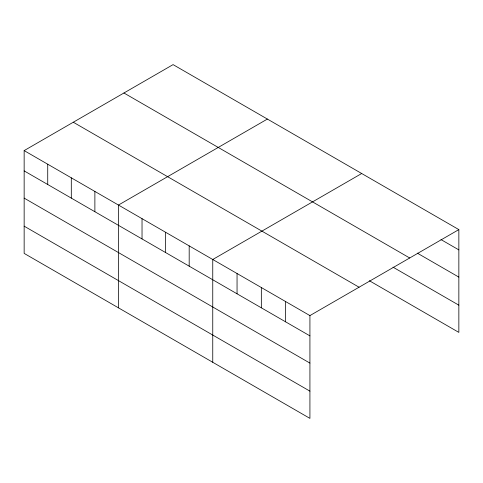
<?xml version="1.0" encoding="UTF-8"?>
<svg xmlns="http://www.w3.org/2000/svg" width="483" height="483" viewBox="0 0 483 483"><rect width="100%" height="100%" fill="white"/><g stroke="black" fill="none" stroke-linecap="round" stroke-linejoin="round"><path stroke-width="0.72" d="M309.923 363.101L309.923 315.592L24.15 150.605L24.15 253.394L309.923 418.381L309.923 363.101L24.15 198.115M369.356 280.726L458.85 332.395L458.85 229.606L173.077 64.619L24.15 150.605M267.383 119.066L118.456 205.052L118.456 307.84M361.689 173.512L212.755 259.498L212.755 362.286M309.923 315.592L458.85 229.606M440.949 239.556L458.85 249.892M417.3 253.128L458.85 277.115M123.932 92.996L409.705 257.982M393.011 267.159L458.85 305.171M73.295 122.229L359.068 287.216M24.15 170.885L309.923 335.872M24.15 226.165L309.923 391.152M285.628 301.567L285.628 321.847M261.339 287.542L261.339 307.828M237.05 273.523L237.05 293.803M189.185 245.883L189.185 266.163M165.609 232.275L165.609 252.555M142.032 218.66L142.032 238.94M94.879 191.437L94.879 211.723M71.303 177.829L71.303 198.108M47.726 164.214L47.726 184.5"/></g></svg>
